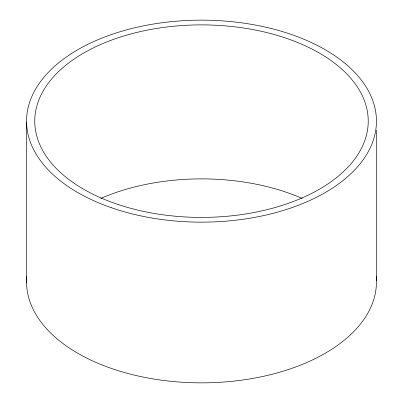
<?xml version="1.0" encoding="UTF-8"?>
<svg xmlns="http://www.w3.org/2000/svg" width="403" height="403" viewBox="0 0 403 403"><rect width="100%" height="100%" fill="white"/><g stroke="black" fill="none" stroke-linecap="round" stroke-linejoin="round"><path stroke-width="0.6" d="M376.437 130.144L376.437 280.8M26.563 122.2L26.563 282.901M100.695 198.467A166.726 96.257 0 0 1 302.305 198.467M376.206 276.539A174.947 101.007 0 0 1 201.475 382.855A174.947 101.007 0 0 1 26.794 276.508M111.616 207.807A174.947 101.007 0 0 0 376.427 122.764A174.947 101.007 0 0 0 116.457 32.88A174.947 101.007 0 0 0 111.616 207.807M118.139 204.512A166.726 96.257 0 0 0 368.226 121.147A166.726 96.257 0 0 0 118.139 37.786A166.726 96.257 0 0 0 118.139 204.512"/></g></svg>
